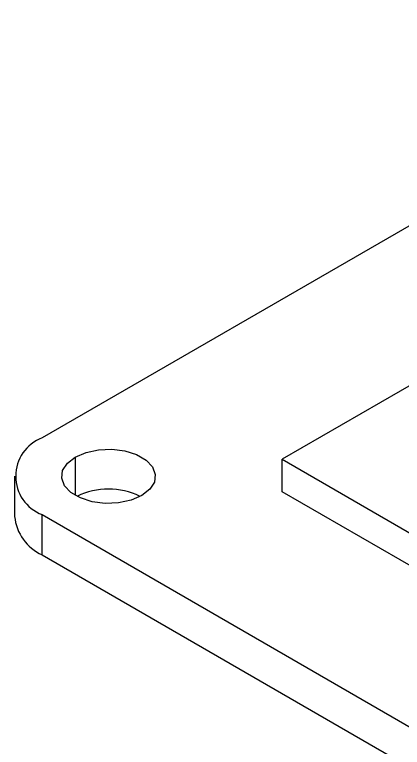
# Model space of a CAD drawing. Header units: millimetres. Extents: x -88 to 19, y -34 to 29.
# Drawn here: x -87.68 to -75.29, y -13.14 to 10.26 of the extents above; entities that cross this region are included whole.
import ezdxf

# ---------------------------------------------------------------- set-up
doc = ezdxf.new("R2010")
doc.units = ezdxf.units.MM

msp = doc.modelspace()

# ---------------------------------------------------------------- linework, layer by layer
at = {"color": 7, "linetype": 'Continuous', "lineweight": 25}
for p, q in [((-63.39, 10.258), (-86.801, -3.257)), ((-73.74, -0.831), (-79.128, -3.941)), ((-85.741, -3.87), (-85.741, -5.094)), ((-79.128, -3.941), (-41.411, -25.715)), ((-79.128, -4.978), (-79.128, -3.941)), ((-87.68, -4.482), (-87.68, -5.764)), ((-41.411, -26.752), (-79.128, -4.978)), ((-86.801, -5.706), (-41.546, -31.832)), ((-86.801, -6.988), (-86.801, -5.706)), ((-86.801, -6.988), (-41.546, -33.114))]:
    msp.add_line(p, q, dxfattribs=at)
at = {"color": 7, "linetype": 'Continuous', "lineweight": 25, "flags": 128}
msp.add_lwpolyline([(-85.741, -3.87), (-85.399, -3.722), (-84.999, -3.636), (-84.573, -3.618), (-84.156, -3.671), (-83.781, -3.789), (-83.479, -3.963), (-83.275, -4.179), (-83.184, -4.42), (-83.214, -4.666), (-83.363, -4.897), (-83.619, -5.094), (-83.961, -5.242), (-84.361, -5.328), (-84.787, -5.346), (-85.204, -5.293), (-85.579, -5.175), (-85.881, -5.001), (-86.085, -4.784), (-86.176, -4.544), (-86.146, -4.298), (-85.996, -4.067), (-85.741, -3.87)], dxfattribs=at)
at = {"color": 7, "linetype": 'Continuous', "lineweight": 25}
for centre, radius, start, end in [((-86.336, -4.482), 1.31, 110.7834, 249.2166), ((-84.68, -7.178), 2.289, 63.8566, 116.1434), ((-86.179, -5.614), 1.509, 185.6948, 245.6254)]:
    msp.add_arc(centre, radius, start, end, dxfattribs=at)

doc.saveas('drawing.dxf')
